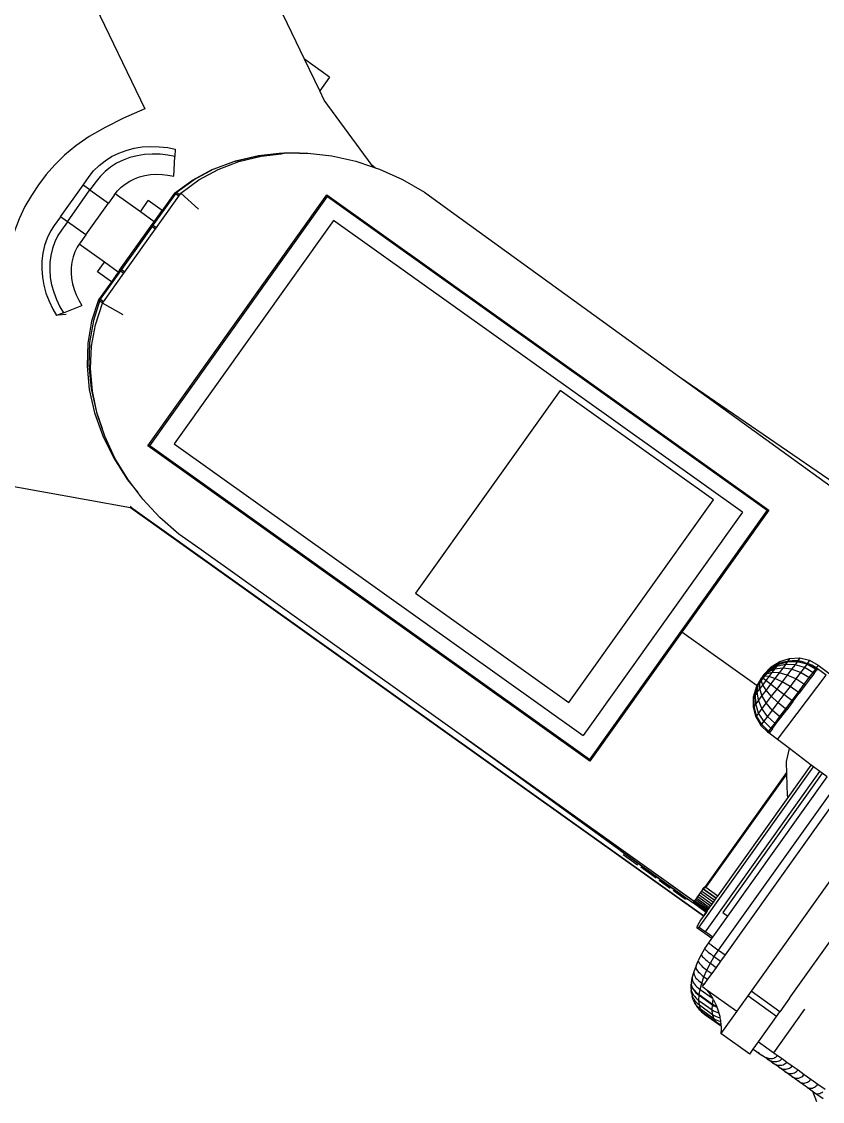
# Model space of a CAD drawing. Header units: metres. Extents: x 141303 to 146299, y 125960 to 127091.
# Drawn here: x 144686.977 to 144687.964, y 126053.584 to 126054.914 of the extents above; entities that cross this region are included whole.
import ezdxf

# ---------------------------------------------------------------- set-up
doc = ezdxf.new("R2010")
doc.units = ezdxf.units.M
doc.header["$MEASUREMENT"] = 0
doc.layers.add('Edges', color=7, linetype='Continuous')
doc.layers.add('FURNITURE', color=6, linetype='Continuous')

# ---------------------------------------------------------------- blocks, each defined once
blk = doc.blocks.new('ultrasound machine pl')
at = {"layer": 'Edges'}
for p, q in [((169.249, 178.067), (163.779, 168.124)), ((131.451, 171.161), (140.236, 152.591)), ((173.189, 160.969), (178.791, 171.153)), ((151.284, 168.085), (150.792, 167.821)), ((151.794, 168.294), (151.284, 168.085)), ((152.318, 168.444), (151.794, 168.294)), ((152.852, 168.534), (152.318, 168.444)), ((153.348, 168.562), (152.852, 168.534)), ((154.092, 168.562), (153.348, 168.562)), ((154.092, 168.562), (156.851, 168.562)), ((154.092, 167.962), (154.092, 168.562)), ((156.851, 168.562), (157.596, 168.562)), ((156.851, 167.962), (156.851, 168.562)), ((157.596, 168.562), (158.091, 168.534)), ((158.091, 168.534), (158.625, 168.444)), ((158.625, 168.444), (159.15, 168.294)), ((159.15, 168.294), (159.66, 168.085)), ((159.66, 168.085), (160.152, 167.821)), ((150.323, 167.502), (149.881, 167.132)), ((150.792, 167.821), (150.323, 167.502)), ((151.019, 167.285), (150.591, 166.994)), ((151.468, 167.527), (151.019, 167.285)), ((151.934, 167.717), (151.468, 167.527)), ((152.412, 167.854), (151.934, 167.717)), ((152.899, 167.936), (152.412, 167.854)), ((153.36, 167.962), (152.899, 167.936)), ((154.092, 167.962), (153.36, 167.962)), ((154.092, 166.362), (154.092, 167.962)), ((154.092, 167.962), (156.851, 167.962)), ((156.851, 167.962), (156.851, 166.362)), ((157.584, 167.962), (156.851, 167.962)), ((158.044, 167.936), (157.584, 167.962)), ((158.531, 167.854), (158.044, 167.936)), ((159.01, 167.717), (158.531, 167.854)), ((159.476, 167.527), (159.01, 167.717)), ((159.925, 167.285), (159.476, 167.527)), ((160.353, 166.994), (159.925, 167.285)), ((160.152, 167.821), (160.621, 167.502)), ((160.621, 167.502), (161.063, 167.132)), ((149.47, 166.715), (149.094, 166.253)), ((149.881, 167.132), (149.47, 166.715)), ((150.188, 166.657), (149.813, 166.276)), ((150.591, 166.994), (150.188, 166.657)), ((160.756, 166.657), (160.353, 166.994)), ((161.131, 166.276), (160.756, 166.657)), ((161.063, 167.132), (161.474, 166.715)), ((161.474, 166.715), (161.85, 166.253)), ((148.755, 165.75), (148.458, 165.213)), ((149.094, 166.253), (148.755, 165.75)), ((149.469, 165.854), (149.16, 165.396)), ((149.813, 166.276), (149.469, 165.854)), ((151.625, 165.857), (151.306, 165.64)), ((151.959, 166.037), (151.625, 165.857)), ((152.306, 166.178), (151.959, 166.037)), ((152.662, 166.28), (152.306, 166.178)), ((153.025, 166.342), (152.662, 166.28)), ((153.283, 166.356), (153.025, 166.342)), ((153.391, 166.362), (153.283, 166.356)), ((153.283, 164.164), (153.283, 166.356)), ((154.092, 166.362), (153.391, 166.362)), ((154.092, 166.362), (156.851, 166.362)), ((157.553, 166.362), (156.851, 166.362)), ((157.553, 166.362), (157.661, 166.356)), ((157.661, 166.356), (157.919, 166.342)), ((157.661, 164.164), (157.661, 166.356)), ((157.919, 166.342), (158.281, 166.28)), ((158.281, 166.28), (158.638, 166.178)), ((158.638, 166.178), (158.985, 166.037)), ((158.985, 166.037), (159.319, 165.857)), ((159.319, 165.857), (159.637, 165.64)), ((161.474, 165.854), (161.131, 166.276)), ((161.783, 165.396), (161.474, 165.854)), ((161.85, 166.253), (162.188, 165.75)), ((162.188, 165.75), (162.486, 165.213)), ((148.458, 165.213), (148.244, 164.735)), ((149.16, 165.396), (148.889, 164.905)), ((150.727, 165.105), (150.471, 164.791)), ((151.006, 165.389), (150.727, 165.105)), ((151.306, 165.64), (151.006, 165.389)), ((159.637, 165.64), (159.938, 165.389)), ((159.938, 165.389), (160.217, 165.105)), ((160.217, 165.105), (160.472, 164.791)), ((162.055, 164.905), (161.783, 165.396)), ((162.486, 165.213), (162.699, 164.735)), ((148.687, 164.452), (148.244, 164.735)), ((148.364, 164.658), (148.717, 164.225)), ((148.889, 164.905), (148.687, 164.452)), ((148.687, 164.452), (149.866, 163.698)), ((150.241, 164.45), (150.039, 164.085)), ((150.471, 164.791), (150.241, 164.45)), ((160.472, 164.791), (160.702, 164.45)), ((160.702, 164.45), (160.905, 164.085)), ((161.077, 163.698), (162.257, 164.452)), ((162.257, 164.452), (162.055, 164.905)), ((162.699, 164.735), (162.257, 164.452)), ((150.039, 164.085), (149.866, 163.698)), ((152.445, 162.962), (152.445, 164.164)), ((152.445, 164.164), (153.283, 164.164)), ((153.283, 162.962), (153.283, 164.164)), ((157.661, 164.164), (158.631, 164.164)), ((157.661, 162.962), (157.661, 164.164)), ((158.631, 162.962), (158.631, 164.164)), ((160.905, 164.085), (161.077, 163.698)), ((150.857, 162.962), (149.363, 162.486)), ((150.971, 162.887), (149.478, 162.411)), ((150.854, 162.595), (150.857, 162.962)), ((152.445, 162.962), (150.857, 162.962)), ((150.969, 162.595), (150.971, 162.887)), ((153.445, 162.887), (150.971, 162.887)), ((153.283, 162.962), (152.445, 162.962)), ((153.445, 162.962), (153.283, 162.962)), ((153.445, 162.962), (153.445, 162.887)), ((153.445, 162.962), (157.291, 162.962)), ((153.559, 162.887), (153.445, 162.887)), ((153.445, 162.887), (153.445, 162.595)), ((157.291, 162.887), (153.559, 162.887)), ((153.559, 162.887), (153.559, 162.595)), ((157.291, 162.962), (157.291, 162.887)), ((157.291, 162.962), (157.661, 162.962)), ((157.406, 162.887), (157.291, 162.887)), ((157.291, 162.887), (157.291, 162.595)), ((160.136, 162.887), (157.406, 162.887)), ((157.406, 162.887), (157.406, 162.595)), ((157.661, 162.962), (158.631, 162.962)), ((160.136, 162.962), (158.631, 162.962)), ((160.136, 162.962), (161.626, 162.472)), ((160.136, 162.887), (160.136, 162.962)), ((160.251, 162.887), (160.136, 162.887)), ((160.136, 162.595), (160.136, 162.887)), ((160.251, 162.887), (161.741, 162.397)), ((160.251, 162.595), (160.251, 162.887)), ((147.916, 161.45), (149.311, 162.113)), ((149.363, 162.486), (147.93, 161.794)), ((149.478, 162.411), (148.045, 161.719)), ((149.311, 162.113), (150.831, 162.595)), ((150.831, 162.595), (150.854, 162.595)), ((151.012, 160.931), (150.831, 162.595)), ((150.854, 162.578), (150.854, 162.595)), ((150.854, 162.595), (150.969, 162.595)), ((150.969, 162.578), (150.969, 162.595)), ((150.969, 162.595), (153.445, 162.595)), ((153.445, 162.595), (153.445, 162.578)), ((153.445, 162.595), (153.559, 162.595)), ((153.559, 162.595), (153.559, 162.578)), ((153.559, 162.595), (157.291, 162.595)), ((157.291, 162.595), (157.291, 162.578)), ((157.291, 162.595), (157.406, 162.595)), ((157.406, 162.595), (157.406, 162.578)), ((157.406, 162.595), (160.136, 162.595)), ((160.136, 162.578), (160.136, 162.595)), ((160.136, 162.595), (160.251, 162.595)), ((160.199, 160.931), (160.385, 162.595)), ((160.251, 162.578), (160.251, 162.595)), ((160.251, 162.595), (160.385, 162.595)), ((160.385, 162.595), (161.905, 162.098)), ((161.626, 162.472), (163.055, 161.767)), ((161.741, 162.397), (163.158, 161.697)), ((161.905, 162.098), (163.296, 161.422)), ((147.93, 161.794), (146.579, 160.897)), ((146.597, 160.594), (147.916, 161.45)), ((148.045, 161.719), (146.694, 160.822)), ((163.055, 161.767), (163.158, 161.697)), ((163.158, 161.697), (163.169, 161.692)), ((163.169, 161.692), (164.4, 160.858)), ((163.296, 161.422), (164.61, 160.553)), ((146.579, 160.897), (145.33, 159.809)), ((145.372, 159.555), (146.597, 160.594)), ((146.694, 160.822), (145.445, 159.734)), ((164.4, 160.858), (165.642, 159.758)), ((164.4, 160.858), (164.514, 160.783)), ((164.514, 160.783), (165.756, 159.683)), ((164.61, 160.553), (165.828, 159.503)), ((171.996, 158.8), (173.189, 160.969)), ((173.189, 158.8), (173.189, 160.969)), ((145.33, 159.809), (144.203, 158.545)), ((145.445, 159.734), (144.317, 158.47)), ((165.642, 159.758), (166.761, 158.484)), ((165.756, 159.683), (166.876, 158.409)), ((144.26, 158.35), (145.372, 159.555)), ((165.828, 159.503), (166.784, 158.452)), ((144.203, 158.545), (143.213, 157.126)), ((143.275, 156.995), (144.26, 158.35)), ((144.317, 158.47), (143.616, 157.464)), ((166.761, 158.484), (166.784, 158.452)), ((166.784, 158.452), (166.932, 158.288)), ((166.876, 158.409), (167.57, 157.396)), ((167.57, 157.396), (166.932, 158.288)), ((169.835, 152.722), (171.64, 158.153)), ((171.64, 158.153), (171.996, 158.8)), ((173.189, 158.8), (171.996, 158.8)), ((167.57, 157.396), (167.909, 156.924)), ((143.213, 157.126), (142.377, 155.571)), ((142.431, 155.509), (143.275, 156.995)), ((167.909, 156.924), (168.742, 155.43)), ((142.377, 155.571), (141.706, 153.906)), ((141.742, 153.914), (142.431, 155.509)), ((168.742, 155.43), (169.421, 153.829)), ((141.392, 152.795), (141.742, 153.914)), ((141.706, 153.906), (141.392, 152.795)), ((144.487, 115.723), (144.487, 154.108)), ((144.487, 154.108), (166.294, 154.108)), ((144.564, 154.015), (144.487, 154.108)), ((144.564, 115.815), (144.564, 154.015)), ((144.564, 154.015), (166.217, 154.015)), ((166.217, 154.015), (166.294, 154.108)), ((166.217, 154.015), (166.217, 115.815)), ((166.294, 154.108), (166.294, 115.723)), ((169.421, 153.829), (169.761, 152.717)), ((141.216, 152.232), (141.392, 152.795)), ((140.243, 152.593), (140.236, 152.591)), ((140.236, 152.591), (140.24, 152.592)), ((140.236, 152.591), (140.24, 102.814)), ((140.24, 152.592), (140.243, 152.593)), ((140.24, 102.814), (140.243, 152.593)), ((140.24, 102.814), (140.24, 152.592)), ((140.243, 152.593), (140.337, 152.622)), ((140.861, 150.488), (141.216, 152.232)), ((145.681, 152.68), (145.681, 117.151)), ((165.1, 152.68), (145.681, 152.68)), ((165.1, 117.151), (165.1, 152.68)), ((169.835, 152.722), (169.761, 152.717)), ((169.761, 152.717), (169.839, 152.46)), ((169.839, 152.46), (169.835, 152.722)), ((169.839, 152.46), (169.936, 152.142)), ((169.936, 152.142), (170.28, 150.394)), ((140.682, 148.705), (140.861, 150.488)), ((170.28, 150.394), (170.447, 148.61)), ((140.682, 146.981), (140.682, 148.705)), ((170.447, 148.61), (170.436, 146.886)), ((140.682, 121.64), (140.682, 146.981)), ((170.436, 146.886), (170.303, 126.345)), ((164.618, 132.652), (146.989, 132.652)), ((146.989, 132.652), (146.989, 119.329)), ((164.618, 119.329), (164.618, 132.652)), ((170.303, 126.345), (170.212, 112.258)), ((170.303, 126.345), (170.721, 102.815)), ((140.696, 123.797), (140.682, 121.64)), ((140.682, 121.64), (140.609, 110.242)), ((140.682, 103.947), (140.682, 121.64)), ((146.989, 119.329), (164.618, 119.329)), ((165.1, 117.151), (145.681, 117.151)), ((144.564, 115.815), (144.487, 115.723)), ((166.294, 115.723), (144.487, 115.723)), ((166.217, 115.815), (144.564, 115.815)), ((155.699, 115.743), (155.699, 109.191)), ((166.217, 115.815), (166.294, 115.723)), ((140.584, 110.242), (140.547, 104.442)), ((140.609, 110.242), (140.571, 104.442)), ((140.609, 110.242), (140.584, 110.242)), ((140.477, 109.98), (140.468, 108.73)), ((155.594, 109.181), (156.322, 109.251)), ((155.65, 109.18), (156.345, 109.247)), ((155.722, 109.178), (156.345, 109.247)), ((155.838, 109.175), (156.345, 109.247)), ((155.99, 109.171), (156.345, 109.247)), ((156.167, 109.166), (156.368, 109.249)), ((156.345, 109.247), (156.322, 109.251)), ((156.345, 109.247), (156.348, 109.247)), ((156.348, 109.247), (156.368, 109.249)), ((156.357, 109.161), (156.368, 109.249)), ((156.368, 109.249), (156.371, 109.249)), ((156.371, 109.249), (156.376, 109.248)), ((156.376, 109.248), (156.385, 109.247)), ((156.41, 109.247), (156.385, 109.247)), ((156.882, 109.147), (156.385, 109.247)), ((156.727, 109.151), (156.385, 109.247)), ((156.549, 109.156), (156.385, 109.247)), ((156.42, 109.248), (156.41, 109.247)), ((156.438, 109.246), (156.42, 109.248)), ((156.608, 109.265), (156.438, 109.246)), ((157.076, 109.142), (156.438, 109.246)), ((156.728, 109.229), (156.438, 109.246)), ((157, 109.144), (156.438, 109.246)), ((156.608, 109.265), (157.343, 109.157)), ((157.082, 109.161), (156.728, 109.229)), ((153.859, 107.987), (154.319, 108.527)), ((153.942, 107.985), (154.395, 108.525)), ((154.182, 107.979), (154.591, 108.52)), ((154.319, 108.527), (154.911, 108.935)), ((154.395, 108.525), (154.319, 108.527)), ((154.395, 108.525), (154.978, 108.933)), ((154.591, 108.52), (154.395, 108.525)), ((154.569, 107.968), (154.907, 108.512)), ((154.591, 108.52), (155.117, 108.929)), ((154.907, 108.512), (154.591, 108.52)), ((154.907, 108.512), (155.34, 108.923)), ((155.321, 108.501), (154.907, 108.512)), ((154.911, 108.935), (155.594, 109.181)), ((154.978, 108.933), (154.911, 108.935)), ((154.978, 108.933), (155.65, 109.18)), ((155.117, 108.929), (154.978, 108.933)), ((155.076, 107.955), (155.321, 108.501)), ((155.117, 108.929), (155.722, 109.178)), ((155.34, 108.923), (155.117, 108.929)), ((155.321, 108.501), (155.633, 108.916)), ((155.805, 108.488), (155.321, 108.501)), ((155.34, 108.923), (155.838, 109.175)), ((155.633, 108.916), (155.34, 108.923)), ((155.65, 109.18), (155.594, 109.181)), ((155.633, 108.916), (155.99, 109.171)), ((155.975, 108.906), (155.633, 108.916)), ((155.722, 109.178), (155.65, 109.18)), ((155.669, 107.939), (155.805, 108.488)), ((155.838, 109.175), (155.722, 109.178)), ((155.805, 108.488), (155.975, 108.906)), ((156.326, 108.474), (155.805, 108.488)), ((155.99, 109.171), (155.838, 109.175)), ((155.975, 108.906), (156.167, 109.166)), ((156.343, 108.897), (155.975, 108.906)), ((156.167, 109.166), (155.99, 109.171)), ((156.357, 109.161), (156.167, 109.166)), ((156.306, 107.922), (156.326, 108.474)), ((156.326, 108.474), (156.343, 108.897)), ((156.848, 108.46), (156.326, 108.474)), ((156.343, 108.897), (156.357, 109.161)), ((156.713, 108.887), (156.343, 108.897)), ((156.549, 109.156), (156.357, 109.161)), ((156.727, 109.151), (156.549, 109.156)), ((156.713, 108.887), (156.549, 109.156)), ((157.058, 108.878), (156.713, 108.887)), ((156.848, 108.46), (156.713, 108.887)), ((156.882, 109.147), (156.727, 109.151)), ((157.058, 108.878), (156.727, 109.151)), ((157.336, 108.447), (156.848, 108.46)), ((156.946, 107.905), (156.848, 108.46)), ((157, 109.144), (156.882, 109.147)), ((157.355, 108.87), (156.882, 109.147)), ((157.076, 109.142), (157, 109.144)), ((157.585, 108.864), (157, 109.144)), ((157.355, 108.87), (157.058, 108.878)), ((157.336, 108.447), (157.058, 108.878)), ((157.731, 108.86), (157.076, 109.142)), ((157.103, 109.142), (157.076, 109.142)), ((157.136, 109.144), (157.082, 109.161)), ((157.103, 109.142), (157.783, 108.859)), ((157.343, 109.157), (157.136, 109.144)), ((157.425, 109.048), (157.136, 109.144)), ((157.343, 109.157), (158.023, 108.874)), ((157.585, 108.864), (157.355, 108.87)), ((157.757, 108.436), (157.355, 108.87)), ((157.75, 108.891), (157.425, 109.048)), ((157.731, 108.86), (157.585, 108.864)), ((158.081, 108.428), (157.585, 108.864)), ((158.288, 108.422), (157.731, 108.86)), ((157.783, 108.859), (157.731, 108.86)), ((157.798, 108.86), (157.75, 108.891)), ((157.783, 108.859), (158.347, 108.431)), ((157.804, 108.86), (157.798, 108.86)), ((157.8, 108.858), (157.798, 108.86)), ((157.804, 108.86), (157.8, 108.858)), ((157.809, 108.858), (157.804, 108.86)), ((158.023, 108.874), (157.809, 108.858)), ((157.862, 108.817), (157.809, 108.858)), ((158.051, 108.693), (157.862, 108.817)), ((158.023, 108.874), (158.602, 108.436)), ((158.324, 108.457), (158.051, 108.693)), ((158.347, 108.431), (158.324, 108.457)), ((158.377, 108.42), (158.324, 108.457)), ((140.458, 107.101), (140.466, 108.424)), ((153.562, 107.351), (153.859, 107.987)), ((153.649, 107.349), (153.942, 107.985)), ((153.942, 107.985), (153.859, 107.987)), ((153.917, 107.342), (154.182, 107.979)), ((154.182, 107.979), (153.942, 107.985)), ((154.569, 107.968), (154.182, 107.979)), ((154.349, 107.33), (154.569, 107.968)), ((155.076, 107.955), (154.569, 107.968)), ((154.914, 107.315), (155.076, 107.955)), ((155.669, 107.939), (155.076, 107.955)), ((155.575, 107.298), (155.669, 107.939)), ((156.306, 107.922), (155.669, 107.939)), ((156.286, 107.279), (156.306, 107.922)), ((156.946, 107.905), (156.306, 107.922)), ((157.544, 107.89), (156.946, 107.905)), ((157, 107.26), (156.946, 107.905)), ((157.757, 108.436), (157.336, 108.447)), ((157.544, 107.89), (157.336, 108.447)), ((158.059, 107.876), (157.544, 107.89)), ((157.666, 107.242), (157.544, 107.89)), ((158.081, 108.428), (157.757, 108.436)), ((158.059, 107.876), (157.757, 108.436)), ((158.456, 107.865), (158.059, 107.876)), ((158.241, 107.227), (158.059, 107.876)), ((158.288, 108.422), (158.081, 108.428)), ((158.456, 107.865), (158.081, 108.428)), ((158.709, 107.859), (158.288, 108.422)), ((158.361, 108.42), (158.288, 108.422)), ((158.347, 108.431), (158.361, 108.42)), ((158.377, 108.42), (158.361, 108.42)), ((158.361, 108.42), (158.393, 108.38)), ((158.602, 108.436), (158.377, 108.42)), ((158.496, 108.264), (158.377, 108.42)), ((158.714, 107.966), (158.393, 108.38)), ((158.496, 108.264), (158.393, 108.38)), ((158.709, 107.859), (158.456, 107.865)), ((158.684, 107.216), (158.456, 107.865)), ((158.564, 108.187), (158.496, 108.264)), ((158.644, 108.07), (158.564, 108.187)), ((158.602, 108.436), (159.04, 107.872)), ((158.806, 107.857), (158.644, 108.07)), ((158.714, 107.966), (158.644, 108.07)), ((158.966, 107.208), (158.709, 107.859)), ((158.8, 107.856), (158.709, 107.859)), ((158.714, 107.966), (158.8, 107.856)), ((158.806, 107.857), (158.8, 107.856)), ((158.8, 107.856), (158.874, 107.675)), ((159.04, 107.872), (158.806, 107.857)), ((158.903, 107.617), (158.806, 107.857)), ((159.04, 107.872), (159.307, 107.221)), ((153.448, 106.662), (153.563, 107.333)), ((153.451, 106.662), (153.563, 107.333)), ((153.537, 106.66), (153.649, 107.349)), ((153.649, 107.349), (153.562, 107.351)), ((153.563, 107.333), (153.562, 107.351)), ((153.917, 107.342), (153.649, 107.349)), ((153.815, 106.653), (153.917, 107.342)), ((154.349, 107.33), (153.917, 107.342)), ((154.261, 106.641), (154.349, 107.33)), ((154.914, 107.315), (154.349, 107.33)), ((154.846, 106.625), (154.914, 107.315)), ((155.575, 107.298), (154.914, 107.315)), ((155.531, 106.607), (155.575, 107.298)), ((156.286, 107.279), (155.575, 107.298)), ((156.267, 106.588), (156.286, 107.279)), ((157, 107.26), (156.286, 107.279)), ((157.666, 107.242), (157, 107.26)), ((157.005, 106.568), (157, 107.26)), ((158.241, 107.227), (157.666, 107.242)), ((157.696, 106.55), (157.666, 107.242)), ((158.684, 107.216), (158.241, 107.227)), ((158.29, 106.534), (158.241, 107.227)), ((158.966, 107.208), (158.684, 107.216)), ((158.75, 106.522), (158.684, 107.216)), ((158.876, 107.67), (158.874, 107.675)), ((158.903, 107.617), (158.876, 107.67)), ((158.929, 107.566), (158.903, 107.617)), ((158.96, 107.475), (158.903, 107.617)), ((158.96, 107.475), (158.929, 107.566)), ((158.983, 107.411), (158.96, 107.475)), ((159.041, 106.514), (158.966, 107.208)), ((159.067, 107.205), (158.966, 107.208)), ((158.983, 107.411), (159.067, 107.205)), ((159.307, 107.221), (159.067, 107.205)), ((159.067, 107.205), (159.087, 107.033)), ((159.09, 107.018), (159.087, 107.033)), ((159.12, 106.872), (159.09, 107.018)), ((159.09, 107.018), (159.146, 106.512)), ((159.307, 107.221), (159.386, 106.527)), ((140.45, 105.862), (140.456, 106.841)), ((153.425, 105.794), (153.447, 106.554)), ((153.447, 106.554), (153.448, 106.644)), ((153.536, 106.551), (153.447, 106.554)), ((153.448, 106.644), (153.448, 106.662)), ((153.451, 106.662), (153.448, 106.662)), ((153.537, 106.66), (153.451, 106.662)), ((153.536, 106.551), (153.537, 106.66)), ((153.813, 106.544), (153.536, 106.551)), ((153.815, 106.653), (153.537, 106.66)), ((153.813, 106.544), (153.815, 106.653)), ((153.813, 106.544), (154.26, 106.532)), ((154.261, 106.641), (153.815, 106.653)), ((154.26, 106.532), (154.261, 106.641)), ((154.26, 106.532), (154.845, 106.517)), ((154.846, 106.625), (154.261, 106.641)), ((154.845, 106.517), (154.846, 106.625)), ((154.845, 106.517), (155.528, 106.498)), ((155.531, 106.607), (154.846, 106.625)), ((155.528, 106.498), (155.531, 106.607)), ((156.264, 106.479), (155.528, 106.498)), ((156.267, 106.588), (155.531, 106.607)), ((156.264, 106.479), (156.267, 106.588)), ((156.264, 106.479), (157.002, 106.459)), ((157.005, 106.568), (156.267, 106.588)), ((157.002, 106.459), (157.005, 106.568)), ((157.692, 106.441), (157.002, 106.459)), ((157.696, 106.55), (157.005, 106.568)), ((157.692, 106.441), (157.696, 106.55)), ((158.286, 106.425), (157.692, 106.441)), ((158.29, 106.534), (157.696, 106.55)), ((158.286, 106.425), (158.29, 106.534)), ((158.745, 106.413), (158.286, 106.425)), ((158.75, 106.522), (158.29, 106.534)), ((158.745, 106.413), (158.75, 106.522)), ((158.745, 106.413), (159.037, 106.406)), ((159.041, 106.514), (158.75, 106.522)), ((159.037, 106.406), (159.041, 106.514)), ((159.141, 106.403), (159.037, 106.406)), ((159.146, 106.512), (159.041, 106.514)), ((159.146, 106.512), (159.12, 106.872)), ((159.123, 105.643), (159.141, 106.403)), ((159.146, 106.512), (159.141, 106.403)), ((159.386, 106.527), (159.146, 106.512)), ((159.386, 106.527), (159.355, 105.345)), ((140.441, 104.534), (140.448, 105.619)), ((140.696, 106.042), (140.683, 103.938)), ((153.397, 104.749), (153.425, 105.794)), ((153.425, 105.794), (159.123, 105.643)), ((152.533, 104.391), (153.397, 104.749)), ((153.346, 102.815), (153.397, 104.749)), ((140.571, 104.442), (140.547, 104.442)), ((140.568, 103.938), (140.561, 102.815)), ((140.571, 104.442), (140.568, 103.957)), ((140.568, 103.957), (140.568, 103.947)), ((140.568, 103.947), (140.568, 103.938)), ((140.568, 103.947), (140.682, 103.947)), ((140.568, 103.947), (140.582, 103.947)), ((140.568, 103.938), (140.582, 103.938)), ((140.582, 103.938), (140.575, 102.815)), ((140.582, 103.947), (140.582, 103.938)), ((140.582, 103.947), (140.619, 103.947)), ((140.582, 103.938), (140.619, 103.938)), ((140.619, 103.938), (140.612, 102.815)), ((140.619, 103.947), (140.619, 103.938)), ((140.619, 103.947), (140.679, 103.946)), ((140.619, 103.938), (140.679, 103.938)), ((140.679, 103.938), (140.671, 102.815)), ((140.679, 103.946), (140.679, 103.938)), ((140.679, 103.946), (140.76, 103.946)), ((140.679, 103.938), (140.682, 103.938)), ((140.682, 103.947), (140.696, 103.947)), ((140.682, 103.938), (140.682, 103.947)), ((140.682, 103.938), (140.76, 103.938)), ((140.76, 103.938), (140.753, 102.815)), ((140.76, 103.946), (140.76, 103.938)), ((140.76, 103.946), (140.861, 103.945)), ((140.76, 103.938), (140.861, 103.938)), ((140.861, 103.938), (140.854, 102.815)), ((140.861, 103.945), (140.861, 103.938)), ((140.861, 103.945), (140.981, 103.944)), ((140.861, 103.938), (140.981, 103.938)), ((140.981, 103.938), (140.974, 102.815)), ((140.981, 103.944), (140.981, 103.938)), ((140.981, 103.944), (141.117, 103.942)), ((140.981, 103.938), (141.117, 103.938)), ((141.117, 103.938), (141.11, 102.815)), ((141.117, 103.942), (141.117, 103.938)), ((141.117, 103.942), (141.268, 103.941)), ((141.117, 103.938), (141.268, 103.938)), ((141.268, 103.938), (141.261, 102.815)), ((141.268, 103.941), (141.268, 103.938)), ((141.268, 103.941), (141.43, 103.938)), ((141.268, 103.938), (141.43, 103.938)), ((141.43, 103.938), (141.423, 102.815)), ((141.43, 103.938), (141.601, 103.938)), ((141.601, 103.938), (141.594, 102.815)), ((141.601, 103.938), (141.732, 103.938)), ((141.788, 103.984), (141.732, 103.984)), ((141.732, 103.984), (141.732, 103.938)), ((141.732, 103.938), (141.778, 103.938)), ((141.778, 103.914), (141.771, 102.815)), ((141.778, 103.938), (141.893, 103.938)), ((141.778, 103.914), (141.778, 103.938)), ((141.778, 103.938), (141.958, 103.913)), ((141.778, 102.815), (141.778, 103.914)), ((141.893, 103.938), (141.958, 103.935)), ((141.958, 103.913), (141.958, 103.935)), ((141.958, 103.863), (141.958, 103.913)), ((141.958, 103.913), (151.909, 103.913)), ((151.823, 103.847), (152.533, 104.391)), ((141.951, 102.815), (141.958, 103.863)), ((141.958, 103.871), (142.073, 103.868)), ((141.958, 103.863), (142.073, 103.847)), ((142.073, 103.847), (151.823, 103.847)), ((150.613, 102.918), (151.823, 103.847)), ((139.312, 102.75), (139.265, 102.711)), ((139.265, 102.711), (139.292, 102.664)), ((139.265, 101.411), (139.265, 102.711)), ((139.292, 102.664), (139.392, 102.611)), ((139.431, 102.781), (139.312, 102.75)), ((139.392, 102.611), (153.341, 102.611)), ((139.392, 102.611), (139.392, 102.047)), ((139.62, 102.802), (139.431, 102.781)), ((139.875, 102.814), (139.62, 102.802)), ((140.19, 102.815), (139.875, 102.814)), ((140.24, 102.814), (140.19, 102.815)), ((140.24, 102.814), (140.236, 102.802)), ((140.243, 102.802), (140.24, 102.814)), ((140.24, 102.802), (140.24, 102.814)), ((140.243, 102.814), (140.24, 102.814)), ((140.243, 102.814), (140.561, 102.815)), ((140.56, 102.807), (140.243, 102.814)), ((140.561, 102.815), (140.56, 102.807)), ((140.56, 102.807), (140.561, 102.802)), ((140.574, 102.802), (140.56, 102.807)), ((140.561, 102.815), (140.575, 102.815)), ((140.574, 102.802), (140.575, 102.815)), ((140.612, 102.802), (140.574, 102.802)), ((140.575, 102.815), (140.612, 102.815)), ((140.612, 102.815), (140.671, 102.815)), ((140.612, 102.802), (140.612, 102.815)), ((140.671, 102.802), (140.612, 102.802)), ((140.671, 102.815), (140.671, 102.802)), ((140.671, 102.815), (140.753, 102.815)), ((140.684, 102.802), (140.671, 102.802)), ((140.753, 102.815), (140.752, 102.802)), ((140.753, 102.815), (140.854, 102.815)), ((140.854, 102.815), (140.854, 102.802)), ((140.854, 102.815), (140.974, 102.815)), ((140.974, 102.815), (140.974, 102.802)), ((140.974, 102.815), (141.11, 102.815)), ((141.11, 102.815), (141.11, 102.802)), ((141.11, 102.815), (141.261, 102.815)), ((141.261, 102.815), (141.261, 102.802)), ((141.261, 102.815), (141.423, 102.815)), ((141.423, 102.815), (141.423, 102.802)), ((141.423, 102.815), (141.594, 102.815)), ((141.594, 102.815), (141.594, 102.802)), ((141.594, 102.815), (141.771, 102.815)), ((141.771, 102.815), (141.771, 102.802)), ((141.771, 102.815), (141.778, 102.815)), ((141.778, 102.802), (141.778, 102.815)), ((141.778, 102.815), (141.785, 102.815)), ((141.785, 102.815), (141.951, 102.815)), ((141.951, 102.802), (141.951, 102.815)), ((141.951, 102.815), (150.534, 102.815)), ((150.524, 102.802), (150.534, 102.815)), ((150.534, 102.815), (150.613, 102.918)), ((150.534, 102.815), (153.346, 102.815)), ((153.326, 102.047), (153.341, 102.611)), ((153.341, 102.611), (153.346, 102.815)), ((139.392, 102.047), (153.326, 102.047)), ((139.392, 101.411), (139.392, 102.047)), ((153.321, 101.858), (141.221, 101.858)), ((141.221, 101.858), (141.221, 101.411)), ((153.309, 101.411), (153.321, 101.858)), ((153.321, 101.858), (153.326, 102.047)), ((135.892, 100.771), (136.203, 100.922)), ((136.078, 100.826), (136.024, 100.75)), ((136.138, 100.884), (136.078, 100.826)), ((136.203, 100.922), (136.138, 100.884)), ((136.203, 100.922), (136.577, 101.064)), ((136.423, 100.9), (136.383, 100.81)), ((136.47, 100.974), (136.423, 100.9)), ((136.521, 101.029), (136.47, 100.974)), ((136.577, 101.064), (136.521, 101.029)), ((136.577, 101.064), (136.991, 101.184)), ((136.803, 100.835), (136.781, 100.717)), ((136.832, 100.94), (136.803, 100.835)), ((136.865, 101.028), (136.832, 100.94)), ((136.903, 101.099), (136.865, 101.028)), ((136.946, 101.151), (136.903, 101.099)), ((136.991, 101.184), (136.946, 101.151)), ((137.04, 101.196), (136.991, 101.184)), ((137.046, 101.195), (137.04, 101.196)), ((137.046, 101.195), (137.438, 101.279)), ((137.277, 100.822), (137.265, 100.693)), ((137.294, 100.94), (137.277, 100.822)), ((137.316, 101.043), (137.294, 100.94)), ((137.342, 101.129), (137.316, 101.043)), ((137.371, 101.198), (137.342, 101.129)), ((137.403, 101.248), (137.371, 101.198)), ((137.438, 101.279), (137.403, 101.248)), ((137.475, 101.289), (137.438, 101.279)), ((137.475, 101.289), (137.935, 101.356)), ((137.801, 100.899), (137.793, 100.77)), ((137.813, 101.016), (137.801, 100.899)), ((137.828, 101.117), (137.813, 101.016)), ((137.845, 101.203), (137.828, 101.117)), ((137.865, 101.271), (137.845, 101.203)), ((137.887, 101.319), (137.865, 101.271)), ((137.91, 101.348), (137.887, 101.319)), ((137.935, 101.356), (137.91, 101.348)), ((137.935, 101.356), (138.412, 101.397)), ((138.34, 100.817), (138.337, 100.677)), ((138.344, 100.946), (138.34, 100.817)), ((138.35, 101.062), (138.344, 100.946)), ((138.357, 101.163), (138.35, 101.062)), ((138.366, 101.248), (138.357, 101.163)), ((138.376, 101.314), (138.366, 101.248)), ((138.387, 101.362), (138.376, 101.314)), ((138.399, 101.39), (138.387, 101.362)), ((138.412, 101.397), (138.399, 101.39)), ((138.412, 101.397), (138.894, 101.411)), ((138.418, 101.39), (138.412, 101.397)), ((138.877, 100.961), (138.876, 100.832)), ((138.876, 100.832), (138.876, 100.693)), ((138.879, 101.077), (138.877, 100.961)), ((138.881, 101.178), (138.879, 101.077)), ((138.883, 101.262), (138.881, 101.178)), ((138.885, 101.329), (138.883, 101.262)), ((138.888, 101.376), (138.885, 101.329)), ((138.891, 101.404), (138.888, 101.376)), ((138.894, 101.411), (138.891, 101.404)), ((138.896, 101.404), (138.894, 101.411)), ((138.894, 101.411), (139.265, 101.411)), ((139.265, 101.404), (139.265, 101.411)), ((139.265, 101.411), (139.392, 101.411)), ((139.392, 101.404), (139.392, 101.411)), ((139.392, 101.411), (141.221, 101.411)), ((141.221, 101.411), (141.221, 101.404)), ((141.221, 101.411), (153.309, 101.411)), ((134.972, 99.964), (135.143, 100.181)), ((135.081, 100.078), (135.029, 99.962)), ((135.143, 100.181), (135.081, 100.078)), ((135.214, 100.268), (135.143, 100.181)), ((135.292, 100.337), (135.214, 100.268)), ((135.271, 100.174), (135.232, 100.049)), ((135.32, 100.287), (135.271, 100.174)), ((135.292, 100.337), (135.445, 100.469)), ((135.378, 100.386), (135.32, 100.287)), ((135.445, 100.469), (135.378, 100.386)), ((135.518, 100.535), (135.445, 100.469)), ((135.502, 100.106), (135.486, 99.963)), ((135.529, 100.24), (135.502, 100.106)), ((135.502, 100.106), (135.543, 100.128)), ((135.518, 100.535), (135.796, 100.715)), ((135.543, 100.128), (135.527, 99.986)), ((135.544, 100.292), (135.529, 100.24)), ((135.543, 100.128), (135.568, 100.262)), ((135.566, 100.364), (135.544, 100.292)), ((135.544, 100.292), (135.594, 100.355)), ((135.593, 100.432), (135.566, 100.364)), ((135.568, 100.262), (135.594, 100.355)), ((135.611, 100.475), (135.593, 100.432)), ((135.62, 100.43), (135.593, 100.432)), ((135.594, 100.355), (135.603, 100.385)), ((135.603, 100.385), (135.62, 100.43)), ((135.666, 100.572), (135.611, 100.475)), ((135.62, 100.43), (135.646, 100.495)), ((135.646, 100.495), (135.698, 100.59)), ((135.696, 100.611), (135.666, 100.572)), ((135.728, 100.652), (135.696, 100.611)), ((135.715, 100.613), (135.696, 100.611)), ((135.698, 100.59), (135.715, 100.613)), ((135.715, 100.613), (135.757, 100.669)), ((135.796, 100.715), (135.728, 100.652)), ((135.757, 100.669), (135.822, 100.729)), ((135.822, 100.729), (135.796, 100.715)), ((135.871, 100.759), (135.822, 100.729)), ((135.864, 100.004), (136.285, 100.163)), ((135.868, 100.152), (135.864, 100.004)), ((135.882, 100.294), (135.868, 100.152)), ((135.871, 100.759), (135.892, 100.771)), ((135.903, 100.769), (135.871, 100.759)), ((135.906, 100.427), (135.882, 100.294)), ((135.892, 100.771), (135.931, 100.782)), ((135.937, 100.548), (135.906, 100.427)), ((135.977, 100.657), (135.937, 100.548)), ((136.024, 100.75), (135.977, 100.657)), ((136.289, 100.311), (136.285, 100.163)), ((136.285, 100.163), (136.751, 100.298)), ((136.285, 100.163), (136.285, 99.986)), ((136.301, 100.452), (136.289, 100.311)), ((136.321, 100.584), (136.301, 100.452)), ((136.348, 100.704), (136.321, 100.584)), ((136.383, 100.81), (136.348, 100.704)), ((136.755, 100.446), (136.751, 100.298)), ((136.751, 100.298), (137.255, 100.405)), ((136.751, 100.298), (136.751, 99.986)), ((136.765, 100.586), (136.755, 100.446)), ((136.781, 100.717), (136.765, 100.586)), ((137.257, 100.553), (137.255, 100.405)), ((137.255, 100.405), (137.786, 100.483)), ((137.255, 100.405), (137.255, 99.986)), ((137.265, 100.693), (137.257, 100.553)), ((137.788, 100.63), (137.786, 100.483)), ((137.786, 100.483), (138.336, 100.53)), ((137.786, 100.483), (137.786, 99.986)), ((137.793, 100.77), (137.788, 100.63)), ((138.337, 100.677), (138.336, 100.53)), ((138.336, 100.53), (138.876, 100.545)), ((138.336, 100.53), (138.336, 99.986)), ((138.876, 100.693), (138.876, 100.545)), ((138.876, 100.545), (138.876, 99.986)), ((138.876, 100.545), (173.72, 100.545)), ((134.702, 99.374), (134.669, 99.233)), ((134.746, 99.507), (134.702, 99.374)), ((134.802, 99.629), (134.746, 99.507)), ((134.752, 99.174), (134.933, 99.403)), ((134.759, 99.323), (134.752, 99.174)), ((134.778, 99.469), (134.759, 99.323)), ((134.81, 99.608), (134.778, 99.469)), ((134.804, 99.631), (134.802, 99.629)), ((134.804, 99.631), (134.853, 99.739)), ((134.853, 99.739), (134.81, 99.608)), ((134.908, 99.858), (134.853, 99.739)), ((134.972, 99.964), (134.908, 99.858)), ((134.933, 99.403), (135.181, 99.62)), ((134.939, 99.552), (134.933, 99.403)), ((134.933, 99.403), (134.933, 98.25)), ((134.957, 99.697), (134.939, 99.552)), ((134.988, 99.834), (134.957, 99.697)), ((135.029, 99.962), (134.988, 99.834)), ((135.181, 99.62), (135.481, 99.814)), ((135.187, 99.769), (135.181, 99.62)), ((135.181, 99.62), (135.181, 98.467)), ((135.204, 99.913), (135.187, 99.769)), ((135.232, 100.049), (135.204, 99.913)), ((135.486, 99.963), (135.481, 99.814)), ((135.481, 99.814), (135.522, 99.837)), ((135.481, 99.814), (135.481, 98.661)), ((135.522, 99.837), (135.864, 100.004)), ((135.527, 99.986), (135.522, 99.837)), ((135.522, 99.837), (135.522, 98.684)), ((135.864, 100.004), (135.864, 98.921)), ((136.037, 99.381), (135.936, 99.088)), ((136.117, 99.681), (136.037, 99.381)), ((136.117, 99.986), (136.117, 99.681)), ((136.117, 99.986), (136.285, 99.986)), ((136.117, 99.681), (136.117, 96.986)), ((136.751, 99.986), (136.285, 99.986)), ((137.255, 99.986), (136.751, 99.986)), ((137.786, 99.986), (137.255, 99.986)), ((138.336, 99.986), (137.786, 99.986)), ((138.876, 99.986), (138.336, 99.986)), ((173.72, 99.986), (138.876, 99.986)), ((134.608, 98.704), (134.643, 98.936)), ((134.614, 98.854), (134.608, 98.704)), ((134.608, 98.704), (134.608, 97.551)), ((134.634, 99.002), (134.614, 98.854)), ((134.642, 99.036), (134.634, 99.002)), ((134.642, 99.036), (134.65, 99.086)), ((134.643, 98.936), (134.752, 99.174)), ((134.65, 99.086), (134.643, 98.936)), ((134.643, 98.936), (134.643, 97.783)), ((134.669, 99.233), (134.65, 99.086)), ((134.752, 99.174), (134.752, 98.021)), ((135.181, 98.467), (135.481, 98.661)), ((135.522, 98.684), (135.481, 98.661)), ((135.481, 98.661), (135.487, 98.537)), ((135.487, 98.537), (135.501, 98.413)), ((135.522, 98.684), (135.825, 98.832)), ((135.528, 98.56), (135.522, 98.684)), ((135.541, 98.436), (135.528, 98.56)), ((135.67, 98.528), (135.557, 98.344)), ((135.813, 98.803), (135.67, 98.528)), ((135.825, 98.832), (135.813, 98.803)), ((135.864, 98.921), (135.825, 98.832)), ((135.936, 99.088), (135.864, 98.921)), ((134.608, 97.551), (134.643, 97.783)), ((134.643, 97.783), (134.752, 98.021)), ((134.643, 97.783), (134.65, 97.661)), ((134.752, 98.021), (134.933, 98.25)), ((134.752, 98.021), (134.759, 97.898)), ((134.759, 97.898), (134.776, 97.777)), ((134.776, 97.777), (134.803, 97.659)), ((134.933, 98.25), (135.181, 98.467)), ((134.933, 98.25), (134.939, 98.127)), ((134.939, 98.127), (134.955, 98.005)), ((134.955, 98.005), (134.981, 97.885)), ((134.981, 97.885), (135.015, 97.77)), ((135.015, 97.77), (135.046, 97.691)), ((135.127, 97.774), (135.046, 97.691)), ((135.271, 97.947), (135.127, 97.774)), ((135.181, 98.467), (135.187, 98.344)), ((135.187, 98.344), (135.202, 98.221)), ((135.202, 98.221), (135.226, 98.1)), ((135.226, 98.1), (135.258, 97.983)), ((135.258, 97.983), (135.271, 97.947)), ((135.326, 98.012), (135.271, 97.947)), ((135.508, 98.264), (135.326, 98.012)), ((135.501, 98.413), (135.523, 98.291)), ((135.523, 98.291), (135.508, 98.264)), ((135.557, 98.344), (135.523, 98.291)), ((135.557, 98.344), (135.541, 98.436)), ((134.434, 97.156), (134.175, 96.986)), ((134.608, 97.29), (134.434, 97.156)), ((134.608, 97.29), (134.608, 97.551)), ((134.608, 97.551), (134.614, 97.429)), ((134.632, 97.309), (134.608, 97.29)), ((134.614, 97.429), (134.632, 97.309)), ((134.68, 97.345), (134.632, 97.309)), ((134.65, 97.661), (134.667, 97.541)), ((134.667, 97.541), (134.694, 97.424)), ((134.711, 97.374), (134.68, 97.345)), ((134.694, 97.424), (134.711, 97.374)), ((134.857, 97.503), (134.711, 97.374)), ((134.803, 97.659), (134.839, 97.545)), ((134.839, 97.545), (134.857, 97.503)), ((134.911, 97.552), (134.857, 97.503)), ((135.046, 97.691), (134.911, 97.552)), ((134.175, 94.486), (134.175, 96.986)), ((136.117, 96.986), (134.175, 96.986)), ((137.854, 96.986), (136.117, 96.986)), ((137.448, 96.986), (137.416, 96.961)), ((137.448, 94.486), (137.448, 96.986)), ((176.198, 96.986), (137.854, 96.986)), ((137.854, 94.486), (137.854, 96.986)), ((134.175, 94.486), (134.608, 94.486)), ((134.608, 94.486), (135.243, 94.486)), ((134.608, 94.486), (134.608, 93.714)), ((134.632, 94.067), (134.614, 93.954)), ((135.243, 94.486), (137.854, 94.486)), ((135.243, 94.486), (135.243, 93.153)), ((139.02, 94.486), (137.854, 94.486)), ((139.02, 94.486), (145.229, 94.486)), ((134.608, 93.294), (134.608, 93.714)), ((134.608, 93.714), (134.614, 93.597)), ((134.608, 92.825), (134.608, 93.294)), ((134.608, 93.294), (134.614, 93.183)), ((134.614, 93.597), (134.632, 93.482)), ((134.632, 93.47), (134.614, 93.365)), ((134.614, 93.183), (134.632, 93.073)), ((134.632, 93.482), (134.632, 93.47)), ((134.632, 93.47), (134.659, 93.372)), ((134.659, 93.372), (134.697, 93.267)), ((134.697, 93.267), (134.743, 93.17)), ((134.608, 92.308), (134.608, 92.825)), ((134.608, 92.825), (134.614, 92.726)), ((134.632, 92.823), (134.614, 92.726)), ((134.614, 92.726), (134.614, 92.719)), ((134.614, 92.719), (134.632, 92.616)), ((134.632, 93.073), (134.659, 92.968)), ((134.632, 92.616), (134.659, 92.516)), ((134.659, 92.968), (134.697, 92.868)), ((134.659, 92.516), (134.697, 92.422)), ((134.697, 92.868), (134.743, 92.776)), ((134.697, 92.422), (134.743, 92.335)), ((134.743, 93.17), (134.798, 93.083)), ((134.743, 92.776), (134.798, 92.693)), ((134.798, 93.083), (134.86, 93.006)), ((134.798, 92.693), (134.86, 92.619)), ((134.86, 93.006), (134.929, 92.941)), ((134.86, 92.619), (134.929, 92.558)), ((134.929, 92.941), (135.003, 92.89)), ((134.929, 92.558), (135.003, 92.509)), ((135.003, 92.89), (135.081, 92.853)), ((135.003, 92.509), (135.081, 92.473)), ((135.081, 92.853), (135.161, 92.83)), ((135.081, 92.473), (135.161, 92.452)), ((135.161, 92.83), (135.243, 92.822)), ((135.161, 92.452), (135.243, 92.445)), ((135.243, 93.153), (135.243, 92.822)), ((135.243, 93.153), (139.019, 93.153)), ((135.243, 92.822), (135.243, 92.445)), ((135.243, 92.445), (135.243, 92.022)), ((134.608, 91.748), (134.608, 92.308)), ((134.608, 92.308), (134.614, 92.21)), ((134.608, 91.146), (134.608, 91.748)), ((134.608, 91.748), (134.614, 91.656)), ((134.614, 92.21), (134.632, 92.129)), ((134.632, 92.113), (134.614, 92.04)), ((134.614, 91.656), (134.632, 91.567)), ((134.632, 92.129), (134.63, 92.121)), ((134.63, 92.121), (134.632, 92.113)), ((134.632, 92.113), (134.659, 92.02)), ((134.659, 92.02), (134.697, 91.931)), ((134.697, 91.931), (134.743, 91.85)), ((134.743, 92.335), (134.798, 92.256)), ((134.743, 91.85), (134.798, 91.776)), ((134.798, 92.256), (134.86, 92.187)), ((134.798, 91.776), (134.86, 91.711)), ((134.86, 92.187), (134.929, 92.129)), ((134.86, 91.711), (134.929, 91.657)), ((134.929, 92.129), (135.003, 92.083)), ((134.929, 91.657), (135.003, 91.614)), ((135.003, 92.083), (135.081, 92.049)), ((135.081, 92.049), (135.161, 92.029)), ((135.161, 92.029), (135.243, 92.022)), ((135.243, 92.022), (135.243, 91.557)), ((134.608, 90.507), (134.608, 91.146)), ((134.608, 91.146), (134.614, 91.063)), ((134.632, 91.392), (134.614, 91.312)), ((134.614, 91.063), (134.632, 90.981)), ((134.632, 91.567), (134.659, 91.48)), ((134.632, 90.981), (134.659, 90.902)), ((134.659, 91.48), (134.697, 91.399)), ((134.659, 90.902), (134.697, 90.827)), ((134.697, 91.399), (134.743, 91.323)), ((134.743, 91.323), (134.798, 91.255)), ((134.798, 91.255), (134.86, 91.195)), ((134.86, 91.195), (134.929, 91.145)), ((134.929, 91.145), (135.003, 91.105)), ((135.003, 91.614), (135.081, 91.582)), ((135.003, 91.105), (135.081, 91.076)), ((135.081, 91.582), (135.161, 91.563)), ((135.081, 91.076), (135.161, 91.058)), ((135.161, 91.563), (135.243, 91.557)), ((135.161, 91.058), (135.243, 91.052)), ((135.243, 91.557), (135.243, 91.052)), ((135.243, 91.052), (135.243, 90.511)), ((134.608, 89.835), (134.608, 90.507)), ((134.608, 90.507), (134.614, 90.432)), ((134.632, 90.616), (134.614, 90.545)), ((134.614, 90.432), (134.632, 90.359)), ((134.632, 90.359), (134.659, 90.288)), ((134.659, 90.288), (134.697, 90.221)), ((134.697, 90.827), (134.743, 90.758)), ((134.697, 90.221), (134.743, 90.159)), ((134.743, 90.758), (134.798, 90.696)), ((134.743, 90.159), (134.798, 90.102)), ((134.798, 90.696), (134.86, 90.641)), ((134.86, 90.641), (134.929, 90.595)), ((134.929, 90.595), (135.003, 90.559)), ((135.003, 90.559), (135.081, 90.532)), ((135.081, 90.532), (135.161, 90.516)), ((135.161, 90.516), (135.243, 90.511)), ((135.243, 90.511), (135.243, 89.936)), ((134.608, 89.133), (134.608, 89.835)), ((134.608, 89.835), (134.614, 89.769)), ((134.614, 89.769), (134.618, 89.756)), ((134.618, 89.756), (134.614, 89.745)), ((134.632, 89.381), (134.614, 89.355)), ((134.632, 89.806), (134.618, 89.756)), ((134.618, 89.756), (134.632, 89.704)), ((134.632, 89.704), (134.659, 89.641)), ((134.659, 89.641), (134.697, 89.582)), ((134.697, 89.582), (134.743, 89.527)), ((134.743, 89.527), (134.798, 89.478)), ((134.798, 90.102), (134.86, 90.053)), ((134.798, 89.478), (134.86, 89.434)), ((134.86, 90.053), (134.929, 90.012)), ((134.86, 89.434), (134.929, 89.398)), ((134.929, 90.012), (135.003, 89.979)), ((134.929, 89.398), (135.003, 89.369)), ((135.003, 89.979), (135.081, 89.955)), ((135.003, 89.369), (135.081, 89.348)), ((135.081, 89.955), (135.161, 89.94)), ((135.161, 89.94), (135.243, 89.936)), ((135.243, 89.936), (135.243, 89.33)), ((134.608, 89.344), (134.184, 88.706)), ((134.608, 88.406), (134.608, 89.133)), ((134.608, 89.133), (134.614, 89.076)), ((134.614, 89.076), (134.632, 89.02)), ((134.632, 88.966), (134.614, 88.915)), ((134.632, 89.02), (134.659, 88.966)), ((134.659, 88.966), (134.697, 88.915)), ((134.697, 88.915), (134.743, 88.868)), ((134.743, 88.868), (134.798, 88.825)), ((134.798, 88.825), (134.86, 88.788)), ((134.86, 88.788), (134.929, 88.757)), ((134.929, 88.757), (135.003, 88.732)), ((135.081, 89.348), (135.161, 89.335)), ((135.161, 89.335), (135.243, 89.33)), ((135.243, 89.33), (135.243, 88.699))]:
    blk.add_line(p, q, dxfattribs=at)
blk.add_lwpolyline([(163.779, 168.124), (162.362, 168.983), (161.074, 169.667), (159.898, 170.194), (158.814, 170.584), (157.804, 170.854), (156.851, 171.024), (155.934, 171.112), (155.036, 171.137), (154.138, 171.112), (153.221, 171.024), (152.269, 170.856), (151.264, 170.588), (150.186, 170.202), (149.018, 169.68), (147.743, 169.004), (146.342, 168.156)], dxfattribs=at)

msp = doc.modelspace()

# ---------------------------------------------------------------- block references
at = {"layer": 'FURNITURE', "xscale": 0.01741392623643738, "yscale": 0.01741392623643738, "zscale": 0.01741392623643738, "rotation": 54.51050912069492}
msp.add_blockref('ultrasound machine pl', (144687.85736, 126050.78472), dxfattribs=at)

doc.saveas('drawing.dxf')
